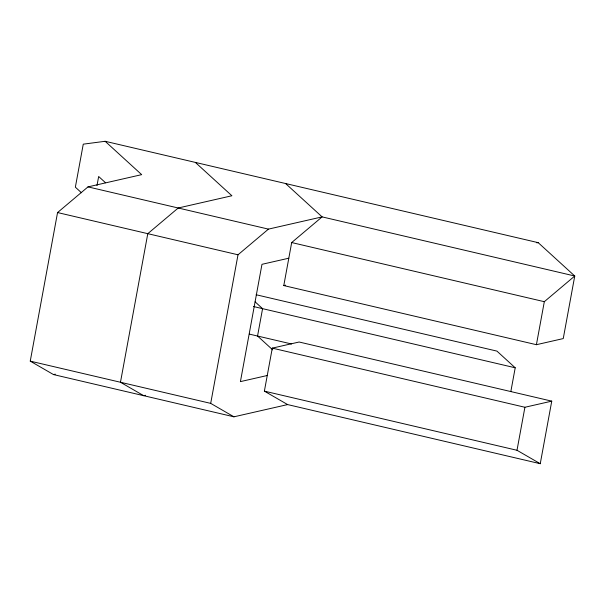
<?xml version="1.0" encoding="UTF-8"?>
<svg xmlns="http://www.w3.org/2000/svg" width="605" height="605" viewBox="0 0 605 605"><rect width="100%" height="100%" fill="white"/><g stroke="black" fill="none" stroke-linecap="round" stroke-linejoin="round"><path stroke-width="0.91" d="M287.625 404.579L264.377 391.14L272.288 348.132L299.127 342.014L551.752 401.145L540.25 463.71L287.625 404.579L233.946 416.815L53.497 374.571L30.25 361.14L57.558 212.552L87.997 186.885L141.676 174.648L105.134 141.29L83.263 144.164L75.36 187.179L81.448 192.738M96.989 185.606L98.66 176.486L105.557 182.778M233.946 416.815L210.699 403.376L238.007 254.788L268.446 229.121L322.125 216.885L574.75 276.016L563.247 338.581L536.408 344.699L283.783 285.568L291.686 242.552L322.125 216.885L285.583 183.527M510.847 391.511L515.21 367.787L496.939 351.112L256.157 294.748M540.25 463.71L517.003 450.279L524.913 407.263L551.752 401.145M536.408 344.699L544.318 301.691L574.75 276.016L538.208 242.665L105.134 141.29M288.812 258.199L261.973 264.317L240.412 381.619L267.251 375.501M283.783 285.568L285.575 285.159M53.497 374.571L55.32 374.162M145.54 395.277L143.718 395.693L120.471 382.262L147.786 233.674L178.218 207.999L231.896 195.763L195.355 162.412M536.839 242.839L538.208 242.665M87.997 186.885L268.446 229.121M291.686 242.552L544.318 301.691M57.558 212.552L238.007 254.788M253.465 306.523L515.21 367.787M249.351 334.111L291.542 343.98M272.288 348.132L524.913 407.263M264.377 391.14L517.003 450.279M30.25 361.14L210.699 403.376M255.136 301.865L262.578 308.656L257.548 336.025L272.719 349.871"/></g></svg>
